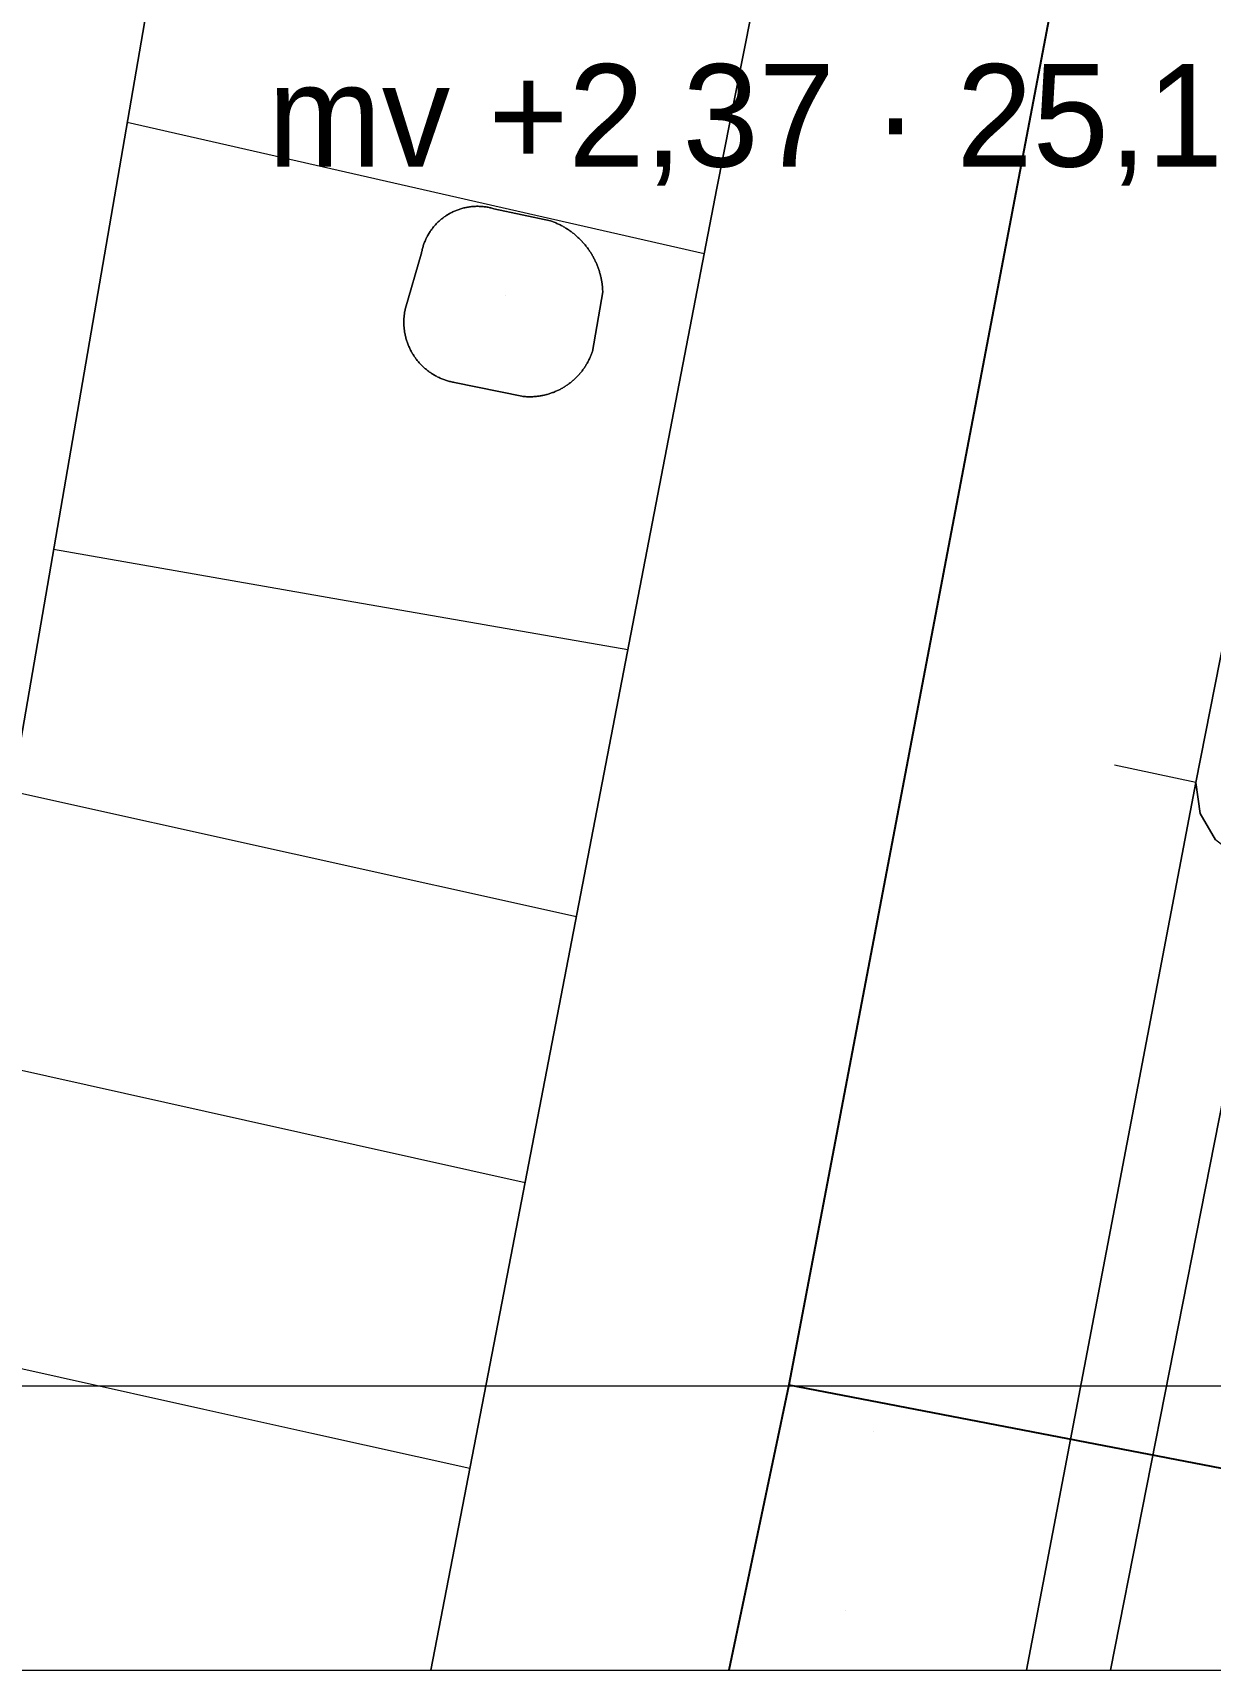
# Model space of a CAD drawing. Header units: metres. Extents: x 0 to 105485, y 0 to 425721.
# Drawn here: x 104683.83 to 104694.18, y 425150 to 425164.39 of the extents above; entities that cross this region are included whole.
import ezdxf
from ezdxf.enums import TextEntityAlignment as Align

# ---------------------------------------------------------------- set-up
doc = ezdxf.new("R2010")
doc.units = ezdxf.units.M
doc.header["$MEASUREMENT"] = 0
for name, color, linetype, lineweight in [('B-XX-GK-KADEMUUR-G', 150, 'Continuous', 18), ('B-XX-GR-BOOM-G', 90, 'Continuous', 13), ('B-XX-IE-MEUBILAIR-G', 7, 'Continuous', 18), ('B-XX-MO-ONDERZOEK_SONDERING-T', 90, 'Continuous', 18), ('B-XX-OG-GRENS-G', 7, 'Continuous', 18), ('B-XX-VH-ONVERHARD_ZAND-G', 210, 'Continuous', 18), ('B-XX-VH-OPENVERHARDING-G', 90, 'Continuous', 18), ('B-XX-VW-MARKERING-G', 7, 'Continuous', 18)]:
    doc.layers.add(name, color=color, linetype=linetype, lineweight=lineweight)
doc.layers.add('GIS-WEGVAKKEN', color=2, linetype='Continuous')

msp = doc.modelspace()

# ---------------------------------------------------------------- linework, layer by layer
at = {"layer": 'B-XX-GK-KADEMUUR-G', "ltscale": 0.5}
msp.add_lwpolyline([(104656.653, 425237.635), (104645.067, 425225.027), (104633.832, 425212.744), (104630.988, 425209.689), (104630, 425208.5948814815), (104630, 425207.8947823307), (104655.534, 425235.724), (104669.156, 425226.719), (104683.563, 425217.04), (104694.868, 425209.36), (104693.117, 425204.476), (104685.019, 425181.946), (104684.636, 425182.153), (104673.2141853874, 425150), (104682.3119472458, 425150), (104686.323, 425173.241), (104687.603, 425180.661), (104686.578, 425181.02), (104695.148, 425204.934), (104695.964, 425207.146), (104696.101, 425207.506), (104697.258, 425210.559), (104683.724, 425219.219), (104669.77, 425228.608)], close=True, dxfattribs=at)
at = {"layer": 'B-XX-GR-BOOM-G', "color": 0, "true_color": 0x604a38}
msp.add_polyline3d([(104687.983, 425162.076, 2.361347632074197), (104687.983, 425162.076, 5.161347632074197)], dxfattribs=at)
at = {"layer": 'B-XX-IE-MEUBILAIR-G', "color": 0, "true_color": 0x604a38}
for points in [[(104691.219, 425152.094, 2.562647890386199), (104691.219, 425152.094, 4.062647890386199)], [(104690.974, 425150.527, 2.570177504431093), (104690.974, 425150.527, 4.070177504431093)]]:
    msp.add_polyline3d(points, dxfattribs=at)
at = {"layer": 'B-XX-OG-GRENS-G'}
msp.add_polyline3d([(104682.5, 425177.5, 1.936619520187378), (104677.5, 425167.5, 2.261439800262451), (104677.5, 425162.5, 0.849334716796875), (104672.5, 425152.5, 2.341000080108643), (104677.5, 425152.5, 2.119077920913696), (104682.5, 425152.5, 2.29336404800415), (104687.5, 425152.5, 2.484968662261963), (104692.5, 425152.5, 2.649059772491455), (104697.5, 425152.5, 2.810608625411987), (104702.5, 425152.5, 2.883797645568848), (104707.5, 425152.5, 2.893266916275024), (104712.5, 425152.5, 3.055022954940796), (104717.5, 425152.5, 3.159191608428955)], dxfattribs=at)
at = {"layer": 'B-XX-VH-ONVERHARD_ZAND-G', "ltscale": 0.5}
msp.add_lwpolyline([(104688.838, 425162.109), (104688.8377028622, 425162.1173088387), (104688.8373044457, 425162.1256134373), (104688.8368048099, 425162.1339125611), (104688.8362040288, 425162.1422049766), (104688.8355021919, 425162.1504894511), (104688.8346994034, 425162.1587647531), (104688.8337957828, 425162.1670296525), (104688.8327914643, 425162.1752829208), (104688.8316865972, 425162.183523331), (104688.8304813458, 425162.1917496584), (104688.8291758891, 425162.1999606799), (104688.8277704214, 425162.2081551752), (104688.8262651514, 425162.2163319261), (104688.8246603029, 425162.2244897171), (104688.8229561146, 425162.2326273356), (104688.8211528397, 425162.2407435719), (104688.8192507462, 425162.2488372196), (104688.817250117, 425162.2569070755), (104688.8151512494, 425162.2649519402), (104688.8129544554, 425162.2729706177), (104688.8106600616, 425162.280961916), (104688.808268409, 425162.2889246474), (104688.8057798531, 425162.296857628), (104688.8031947639, 425162.3047596788), (104688.8005135256, 425162.312629625), (104688.7977365368, 425162.3204662969), (104688.7948642102, 425162.3282685294), (104688.7918969729, 425162.3360351629), (104688.7888352659, 425162.3437650427), (104688.7856795444, 425162.35145702), (104688.7824302774, 425162.3591099512), (104688.7790879479, 425162.3667226989), (104688.7756530528, 425162.3742941312), (104688.7721261027, 425162.3818231229), (104688.7685076218, 425162.3893085546), (104688.764798148, 425162.3967493137), (104688.7609982327, 425162.4041442943), (104688.7571084409, 425162.4114923968), (104688.7531293506, 425162.4187925292), (104688.7490615533, 425162.4260436062), (104688.7449056538, 425162.4332445501), (104688.7406622699, 425162.4403942903), (104688.7363320322, 425162.4474917641), (104688.7319155845, 425162.4545359164), (104688.7274135833, 425162.4615257002), (104688.7228266977, 425162.4684600764), (104688.7181556097, 425162.4753380143), (104688.7134010135, 425162.4821584914), (104688.708563616, 425162.4889204939), (104688.7036441362, 425162.4956230166), (104688.6986433054, 425162.5022650632), (104688.6935618669, 425162.5088456464), (104688.6884005761, 425162.515363788), (104688.6831602002, 425162.521818519), (104688.6778415182, 425162.5282088801), (104688.6724453207, 425162.5345339212), (104688.6669724098, 425162.5407927022), (104688.6614235992, 425162.5469842927), (104688.6557997135, 425162.5531077723), (104688.6501015888, 425162.5591622307), (104688.6443300722, 425162.5651467682), (104688.6384860214, 425162.5710604949), (104688.6325703053, 425162.5769025318), (104688.6265838032, 425162.5826720105), (104688.620527405, 425162.5883680735), (104688.6144020109, 425162.5939898739), (104688.6082085316, 425162.5995365762), (104688.6019478876, 425162.6050073557), (104688.5956210095, 425162.6104013994), (104688.589228838, 425162.6157179053), (104688.582772323, 425162.6209560832), (104688.5762524245, 425162.6261151544), (104688.5696701116, 425162.6311943521), (104688.5630263627, 425162.6361929212), (104688.5563221654, 425162.6411101187), (104688.5495585163, 425162.6459452136), (104688.5427364207, 425162.6506974873), (104688.5358568929, 425162.6553662333), (104688.5289209554, 425162.6599507575), (104688.5219296392, 425162.6644503787), (104688.5148839835, 425162.6688644277), (104688.5077850358, 425162.6731922486), (104688.5006338512, 425162.677433198), (104688.4934314928, 425162.6815866455), (104688.4861790312, 425162.6856519737), (104688.4788775445, 425162.6896285783), (104688.471528118, 425162.693515868), (104688.4641318441, 425162.6973132653), (104688.4566898224, 425162.7010202055), (104688.4492031591, 425162.7046361375), (104688.441672967, 425162.708160524), (104688.4341003656, 425162.711592841), (104688.4264864804, 425162.7149325783), (104688.4188324434, 425162.7181792395), (104688.4111393921, 425162.7213323419), (104688.4034084702, 425162.7243914169), (104688.3956408269, 425162.7273560097), (104688.3878376169, 425162.7302256795), (104688.38, 425162.733), (104688.38, 425162.733), (104687.88, 425162.84), (104687.88, 425162.84), (104687.8717401715, 425162.8424066367), (104687.8634401065, 425162.8446706131), (104687.8551022688, 425162.846791257), (104687.8467291335, 425162.8487679391), (104687.8383231859, 425162.8506000726), (104687.8298869213, 425162.8522871136), (104687.8214228439, 425162.8538285614), (104687.8129334662, 425162.8552239583), (104687.804421308, 425162.8564728903), (104687.7958888962, 425162.8575749865), (104687.7873387634, 425162.8585299198), (104687.7787734478, 425162.8593374067), (104687.7701954917, 425162.8599972077), (104687.7616074414, 425162.8605091267), (104687.7530118464, 425162.8608730119), (104687.7444112579, 425162.8610887552), (104687.735808229, 425162.8611562926), (104687.7272053134, 425162.861075604), (104687.7186050647, 425162.8608467135), (104687.7100100359, 425162.8604696889), (104687.7014227783, 425162.8599446421), (104687.6928458409, 425162.8592717291), (104687.6842817696, 425162.8584511495), (104687.6757331066, 425162.8574831469), (104687.6672023895, 425162.8563680088), (104687.6586921505, 425162.8551060659), (104687.6502049157, 425162.8536976931), (104687.6417432046, 425162.8521433084), (104687.6333095288, 425162.850443373), (104687.6249063918, 425162.8485983917), (104687.6165362879, 425162.8466089122), (104687.6082017018, 425162.8444755249), (104687.5999051074, 425162.842198863), (104687.5916489675, 425162.8397796026), (104687.5834357328, 425162.8372184616), (104687.5752678413, 425162.8345162002), (104687.5671477175, 425162.8316736207), (104687.5590777719, 425162.8286915669), (104687.5510603999, 425162.8255709239), (104687.5430979812, 425162.8223126179), (104687.5351928796, 425162.8189176162), (104687.5273474415, 425162.8153869267), (104687.5195639958, 425162.8117215973), (104687.5118448528, 425162.8079227161), (104687.5041923039, 425162.8039914106), (104687.4966086206, 425162.7999288479), (104687.4890960542, 425162.7957362338), (104687.4816568345, 425162.7914148129), (104687.4742931699, 425162.786965868), (104687.4670072461, 425162.7823907196), (104687.4598012259, 425162.7776907259), (104687.4526772484, 425162.772867282), (104687.4456374281, 425162.7679218196), (104687.4386838548, 425162.7628558068), (104687.4318185925, 425162.7576707473), (104687.4250436792, 425162.7523681803), (104687.4183611258, 425162.7469496798), (104687.411772916, 425162.7414168542), (104687.4052810054, 425162.7357713458), (104687.3988873212, 425162.7300148305), (104687.392593761, 425162.7241490169), (104687.3864021932, 425162.7181756463), (104687.3803144557, 425162.7120964919), (104687.3743323554, 425162.705913358), (104687.3684576682, 425162.6996280802), (104687.3626921377, 425162.6932425242), (104687.3570374756, 425162.6867585853), (104687.3514953602, 425162.6801781883), (104687.3460674367, 425162.6735032865), (104687.3407553163, 425162.6667358612), (104687.3355605758, 425162.6598779213), (104687.3304847573, 425162.6529315026), (104687.3255293674, 425162.6458986668), (104687.3206958771, 425162.6387815017), (104687.3159857211, 425162.6315821199), (104687.3114002976, 425162.6243026585), (104687.3069409678, 425162.6169452782), (104687.3026090553, 425162.609512163), (104687.2984058459, 425162.6020055193), (104687.2943325874, 425162.5944275755), (104687.2903904889, 425162.5867805809), (104687.2865807205, 425162.5790668054), (104687.2829044132, 425162.5712885387), (104687.279362658, 425162.5634480899), (104687.2759565066, 425162.5555477861), (104687.2726869698, 425162.5475899726), (104687.2695550181, 425162.5395770114), (104687.2665615814, 425162.5315112811), (104687.2637075481, 425162.5233951761), (104687.2609937654, 425162.5152311053), (104687.258421039, 425162.5070214923), (104687.2559901324, 425162.4987687739), (104687.2537017672, 425162.4904753999), (104687.2515566228, 425162.482143832), (104687.2495553359, 425162.4737765435), (104687.2476985005, 425162.4653760178), (104687.2459866678, 425162.4569447489), (104687.244420346, 425162.4484852392), (104687.243, 425162.44), (104687.243, 425162.44), (104687.104, 425161.965), (104687.104, 425161.965), (104687.1020574364, 425161.9563933933), (104687.1002566504, 425161.9477560094), (104687.0985981287, 425161.9390901836), (104687.0970823199, 425161.9303982589), (104687.0957096337, 425161.9216825854), (104687.0944804413, 425161.9129455197), (104687.093395075, 425161.9041894239), (104687.0924538284, 425161.8954166658), (104687.0916569558, 425161.886629617), (104687.0910046728, 425161.8778306535), (104687.0904971558, 425161.8690221543), (104687.0901345418, 425161.860206501), (104687.0899169291, 425161.8513860773), (104687.0898443763, 425161.8425632677), (104687.0899169032, 425161.8337404579), (104687.0901344901, 425161.8249200335), (104687.0904970782, 425161.8161043792), (104687.0910045694, 425161.8072958785), (104687.0916568266, 425161.7984969131), (104687.0924536734, 425161.789709862), (104687.0933948944, 425161.7809371011), (104687.0944802349, 425161.7721810022), (104687.0957094017, 425161.7634439328), (104687.0970820624, 425161.7547282553), (104687.0985978457, 425161.7460363262), (104687.100256342, 425161.7373704955), (104687.1020571027, 425161.7287331062), (104687.1039996411, 425161.7201264939), (104687.1060834318, 425161.7115529854), (104687.1083079115, 425161.7030148988), (104687.1106724786, 425161.6945145427), (104687.113176494, 425161.6860542154), (104687.1158192806, 425161.6776362043), (104687.1186001238, 425161.6692627855), (104687.1215182717, 425161.6609362229), (104687.1245729353, 425161.6526587679), (104687.1277632888, 425161.6444326585), (104687.1310884695, 425161.6362601187), (104687.1345475784, 425161.6281433585), (104687.1381396802, 425161.6200845722), (104687.1418638037, 425161.6120859388), (104687.1457189419, 425161.604149621), (104687.1497040526, 425161.5962777645), (104687.1538180583, 425161.5884724978), (104687.1580598466, 425161.5807359311), (104687.1624282706, 425161.5730701563), (104687.1669221492, 425161.565477246), (104687.1715402674, 425161.5579592532), (104687.1762813766, 425161.5505182106), (104687.1811441948, 425161.54315613), (104687.1861274073, 425161.535875002), (104687.1912296667, 425161.5286767952), (104687.1964495934, 425161.5215634558), (104687.2017857762, 425161.5145369073), (104687.2072367723, 425161.5075990494), (104687.2128011078, 425161.5007517578), (104687.2184772782, 425161.4939968839), (104687.224263749, 425161.4873362542), (104687.2301589554, 425161.4807716695), (104687.2361613036, 425161.4743049046), (104687.2422691708, 425161.4679377082), (104687.2484809054, 425161.4616718016), (104687.254794828, 425161.4555088792), (104687.2612092314, 425161.4494506071), (104687.2677223813, 425161.4434986234), (104687.2743325168, 425161.4376545374), (104687.2810378505, 425161.4319199292), (104687.2878365695, 425161.4262963493), (104687.2947268357, 425161.4207853182), (104687.301706786, 425161.4153883259), (104687.3087745331, 425161.4101068317), (104687.3159281663, 425161.4049422635), (104687.3231657512, 425161.3998960177), (104687.330485331, 425161.3949694589), (104687.3378849267, 425161.3901639188), (104687.3453625376, 425161.3854806969), (104687.3529161419, 425161.3809210593), (104687.3605436972, 425161.376486239), (104687.3682431413, 425161.372177435), (104687.3760123924, 425161.3679958123), (104687.38384935, 425161.3639425015), (104687.3917518949, 425161.3600185985), (104687.3997178907, 425161.3562251643), (104687.4077451834, 425161.3525632245), (104687.4158316027, 425161.3490337691), (104687.4239749622, 425161.3456377527), (104687.4321730601, 425161.3423760932), (104687.4404236798, 425161.3392496726), (104687.4487245906, 425161.3362593362), (104687.457073548, 425161.3334058925), (104687.4654682948, 425161.330690113), (104687.4739065612, 425161.3281127321), (104687.4823860656, 425161.3256744465), (104687.4909045154, 425161.3233759156), (104687.4994596074, 425161.3212177607), (104687.5080490285, 425161.3192005655), (104687.5166704564, 425161.3173248752), (104687.5253215599, 425161.3155911972), (104687.534, 425161.314), (104687.534, 425161.314), (104688.128, 425161.192), (104688.128, 425161.192), (104688.1359812018, 425161.191122969), (104688.1439737655, 425161.1903563595), (104688.1519761635, 425161.1897003177), (104688.1599868664, 425161.1891549692), (104688.1680043429, 425161.1887204181), (104688.1760270608, 425161.1883967475), (104688.1840534866, 425161.1881840194), (104688.1920820863, 425161.1880822743), (104688.2001113254, 425161.1880915316), (104688.2081396691, 425161.1882117897), (104688.2161655831, 425161.1884430256), (104688.2241875333, 425161.1887851949), (104688.2322039865, 425161.1892382325), (104688.2402134105, 425161.1898020515), (104688.2482142745, 425161.1904765443), (104688.2562050492, 425161.191261582), (104688.2641842074, 425161.1921570146), (104688.272150224, 425161.1931626708), (104688.2801015765, 425161.1942783585), (104688.288036745, 425161.1955038644), (104688.2959542131, 425161.1968389543), (104688.3038524673, 425161.198283373), (104688.3117299981, 425161.1998368445), (104688.3195852998, 425161.2014990718), (104688.3274168711, 425161.2032697373), (104688.3352232151, 425161.2051485024), (104688.3430028398, 425161.2071350082), (104688.3507542582, 425161.2092288748), (104688.3584759888, 425161.2114297022), (104688.3661665558, 425161.2137370697), (104688.3738244892, 425161.2161505363), (104688.3814483254, 425161.2186696406), (104688.3890366072, 425161.2212939012), (104688.3965878843, 425161.2240228166), (104688.4041007134, 425161.2268558651), (104688.4115736586, 425161.2297925053), (104688.4190052915, 425161.2328321758), (104688.4263941918, 425161.2359742958), (104688.4337389472, 425161.2392182646), (104688.4410381538, 425161.2425634622), (104688.4482904166, 425161.2460092494), (104688.4554943495, 425161.2495549673), (104688.4626485756, 425161.2531999385), (104688.4697517274, 425161.2569434661), (104688.4768024474, 425161.2607848348), (104688.4837993878, 425161.2647233102), (104688.4907412115, 425161.2687581397), (104688.4976265916, 425161.2728885521), (104688.5044542121, 425161.2771137578), (104688.511222768, 425161.2814329494), (104688.5179309657, 425161.2858453012), (104688.5245775229, 425161.2903499701), (104688.5311611694, 425161.294946095), (104688.5376806469, 425161.2996327973), (104688.5441347091, 425161.3044091815), (104688.5505221226, 425161.3092743345), (104688.5568416666, 425161.3142273264), (104688.5630921331, 425161.3192672106), (104688.5692723276, 425161.3243930239), (104688.5753810687, 425161.3296037865), (104688.581417189, 425161.3348985024), (104688.5873795347, 425161.3402761598), (104688.5932669663, 425161.3457357307), (104688.5990783584, 425161.3512761717), (104688.6048126004, 425161.3568964238), (104688.6104685963, 425161.3625954128), (104688.6160452649, 425161.3683720495), (104688.6215415406, 425161.3742252298), (104688.6269563726, 425161.3801538349), (104688.6322887262, 425161.3861567318), (104688.6375375821, 425161.392232773), (104688.6427019371, 425161.3983807973), (104688.6477808041, 425161.4045996295), (104688.6527732125, 425161.4108880811), (104688.6576782079, 425161.4172449502), (104688.662494853, 425161.4236690218), (104688.6672222271, 425161.4301590679), (104688.6718594266, 425161.4367138483), (104688.6764055653, 425161.44333211), (104688.6808597742, 425161.4500125881), (104688.6852212021, 425161.4567540057), (104688.6894890152, 425161.4635550746), (104688.693662398, 425161.4704144944), (104688.6977405526, 425161.4773309545), (104688.7017226998, 425161.4843031327), (104688.7056080783, 425161.4913296965), (104688.7093959455, 425161.4984093029), (104688.7130855775, 425161.5055405988), (104688.7166762691, 425161.5127222211), (104688.7201673339, 425161.5199527972), (104688.7235581048, 425161.5272309452), (104688.7268479336, 425161.5345552739), (104688.7300361916, 425161.5419243835), (104688.7331222693, 425161.5493368655), (104688.736105577, 425161.5567913031), (104688.7389855444, 425161.5642862716), (104688.7417616212, 425161.5718203384), (104688.7444332765, 425161.5793920637), (104688.747, 425161.587), (104688.747, 425161.587)], close=True, dxfattribs=at)
at = {"layer": 'B-XX-VH-OPENVERHARDING-G', "ltscale": 0.5}
for points in [[(104692.616, 425176.647), (104692.147, 425174.361), (104691.996, 425173.627), (104691.633, 425171.906), (104691.095, 425169.353), (104689.842, 425163.021), (104687.951, 425153.224), (104687.3281652331, 425150), (104692.5636023196, 425150), (104694.051, 425157.798), (104695.02, 425162.714), (104696.323, 425169.65), (104696.66, 425171.177), (104697.718, 425175.654), (104698.905, 425180.259)], [(104695.02, 425162.714), (104694.051, 425157.798), (104694.09, 425157.527), (104694.224, 425157.296)], [(104694.692, 425157.057), (104693.3019029859, 425150), (104694.4575018523, 425150)]]:
    msp.add_lwpolyline(points, dxfattribs=at)
for points in [[(104687.3281652331, 425150), (104687.951, 425153.224), (104689.842, 425163.021), (104691.095, 425169.353), (104691.633, 425171.906), (104686.323, 425173.241), (104682.3119472458, 425150)], [(104688.38, 425162.733), (104688.3878376169, 425162.7302256795), (104688.3956408269, 425162.7273560097), (104688.4034084702, 425162.7243914169), (104688.4111393921, 425162.7213323419), (104688.4188324434, 425162.7181792395), (104688.4264864804, 425162.7149325783), (104688.4341003656, 425162.711592841), (104688.441672967, 425162.708160524), (104688.4492031591, 425162.7046361375), (104688.4566898224, 425162.7010202055), (104688.4641318441, 425162.6973132653), (104688.471528118, 425162.693515868), (104688.4788775445, 425162.6896285783), (104688.4861790312, 425162.6856519737), (104688.4934314928, 425162.6815866455), (104688.5006338512, 425162.677433198), (104688.5077850358, 425162.6731922486), (104688.5148839835, 425162.6688644277), (104688.5219296392, 425162.6644503787), (104688.5289209554, 425162.6599507575), (104688.5358568929, 425162.6553662333), (104688.5427364207, 425162.6506974873), (104688.5495585163, 425162.6459452136), (104688.5563221654, 425162.6411101187), (104688.5630263627, 425162.6361929212), (104688.5696701116, 425162.6311943521), (104688.5762524245, 425162.6261151544), (104688.582772323, 425162.6209560832), (104688.589228838, 425162.6157179053), (104688.5956210095, 425162.6104013994), (104688.6019478876, 425162.6050073557), (104688.6082085316, 425162.5995365762), (104688.6144020109, 425162.5939898739), (104688.620527405, 425162.5883680735), (104688.6265838032, 425162.5826720105), (104688.6325703053, 425162.5769025318), (104688.6384860214, 425162.5710604949), (104688.6443300722, 425162.5651467682), (104688.6501015888, 425162.5591622307), (104688.6557997135, 425162.5531077723), (104688.6614235992, 425162.5469842927), (104688.6669724098, 425162.5407927022), (104688.6724453207, 425162.5345339212), (104688.6778415182, 425162.5282088801), (104688.6831602002, 425162.521818519), (104688.6884005761, 425162.515363788), (104688.6935618669, 425162.5088456464), (104688.6986433054, 425162.5022650632), (104688.7036441362, 425162.4956230166), (104688.708563616, 425162.4889204939), (104688.7134010135, 425162.4821584914), (104688.7181556097, 425162.4753380143), (104688.7228266977, 425162.4684600764), (104688.7274135833, 425162.4615257002), (104688.7319155845, 425162.4545359164), (104688.7363320322, 425162.4474917641), (104688.7406622699, 425162.4403942903), (104688.7449056538, 425162.4332445501), (104688.7490615533, 425162.4260436062), (104688.7531293506, 425162.4187925292), (104688.7571084409, 425162.4114923968), (104688.7609982327, 425162.4041442943), (104688.764798148, 425162.3967493137), (104688.7685076218, 425162.3893085546), (104688.7721261027, 425162.3818231229), (104688.7756530528, 425162.3742941312), (104688.7790879479, 425162.3667226989), (104688.7824302774, 425162.3591099512), (104688.7856795444, 425162.35145702), (104688.7888352659, 425162.3437650427), (104688.7918969729, 425162.3360351629), (104688.7948642102, 425162.3282685294), (104688.7977365368, 425162.3204662969), (104688.8005135256, 425162.312629625), (104688.8031947639, 425162.3047596788), (104688.8057798531, 425162.296857628), (104688.808268409, 425162.2889246474), (104688.8106600616, 425162.280961916), (104688.8129544554, 425162.2729706177), (104688.8151512494, 425162.2649519402), (104688.817250117, 425162.2569070755), (104688.8192507462, 425162.2488372196), (104688.8211528397, 425162.2407435719), (104688.8229561146, 425162.2326273356), (104688.8246603029, 425162.2244897171), (104688.8262651514, 425162.2163319261), (104688.8277704214, 425162.2081551752), (104688.8291758891, 425162.1999606799), (104688.8304813458, 425162.1917496584), (104688.8316865972, 425162.183523331), (104688.8327914643, 425162.1752829208), (104688.8337957828, 425162.1670296525), (104688.8346994034, 425162.1587647531), (104688.8355021919, 425162.1504894511), (104688.8362040288, 425162.1422049766), (104688.8368048099, 425162.1339125611), (104688.8373044457, 425162.1256134373), (104688.8377028622, 425162.1173088387), (104688.838, 425162.109), (104688.838, 425162.109), (104688.747, 425161.587), (104688.747, 425161.587), (104688.7444332765, 425161.5793920637), (104688.7417616212, 425161.5718203384), (104688.7389855444, 425161.5642862716), (104688.736105577, 425161.5567913031), (104688.7331222693, 425161.5493368655), (104688.7300361916, 425161.5419243835), (104688.7268479336, 425161.5345552739), (104688.7235581048, 425161.5272309452), (104688.7201673339, 425161.5199527972), (104688.7166762691, 425161.5127222211), (104688.7130855775, 425161.5055405988), (104688.7093959455, 425161.4984093029), (104688.7056080783, 425161.4913296965), (104688.7017226998, 425161.4843031327), (104688.6977405526, 425161.4773309545), (104688.693662398, 425161.4704144944), (104688.6894890152, 425161.4635550746), (104688.6852212021, 425161.4567540057), (104688.6808597742, 425161.4500125881), (104688.6764055653, 425161.44333211), (104688.6718594266, 425161.4367138483), (104688.6672222271, 425161.4301590679), (104688.662494853, 425161.4236690218), (104688.6576782079, 425161.4172449502), (104688.6527732125, 425161.4108880811), (104688.6477808041, 425161.4045996295), (104688.6427019371, 425161.3983807973), (104688.6375375821, 425161.392232773), (104688.6322887262, 425161.3861567318), (104688.6269563726, 425161.3801538349), (104688.6215415406, 425161.3742252298), (104688.6160452649, 425161.3683720495), (104688.6104685963, 425161.3625954128), (104688.6048126004, 425161.3568964238), (104688.5990783584, 425161.3512761717), (104688.5932669663, 425161.3457357307), (104688.5873795347, 425161.3402761598), (104688.581417189, 425161.3348985024), (104688.5753810687, 425161.3296037865), (104688.5692723276, 425161.3243930239), (104688.5630921331, 425161.3192672106), (104688.5568416666, 425161.3142273264), (104688.5505221226, 425161.3092743345), (104688.5441347091, 425161.3044091815), (104688.5376806469, 425161.2996327973), (104688.5311611694, 425161.294946095), (104688.5245775229, 425161.2903499701), (104688.5179309657, 425161.2858453012), (104688.511222768, 425161.2814329494), (104688.5044542121, 425161.2771137578), (104688.4976265916, 425161.2728885521), (104688.4907412115, 425161.2687581397), (104688.4837993878, 425161.2647233102), (104688.4768024474, 425161.2607848348), (104688.4697517274, 425161.2569434661), (104688.4626485756, 425161.2531999385), (104688.4554943495, 425161.2495549673), (104688.4482904166, 425161.2460092494), (104688.4410381538, 425161.2425634622), (104688.4337389472, 425161.2392182646), (104688.4263941918, 425161.2359742958), (104688.4190052915, 425161.2328321758), (104688.4115736586, 425161.2297925053), (104688.4041007134, 425161.2268558651), (104688.3965878843, 425161.2240228166), (104688.3890366072, 425161.2212939012), (104688.3814483254, 425161.2186696406), (104688.3738244892, 425161.2161505363), (104688.3661665558, 425161.2137370697), (104688.3584759888, 425161.2114297022), (104688.3507542582, 425161.2092288748), (104688.3430028398, 425161.2071350082), (104688.3352232151, 425161.2051485024), (104688.3274168711, 425161.2032697373), (104688.3195852998, 425161.2014990718), (104688.3117299981, 425161.1998368445), (104688.3038524673, 425161.198283373), (104688.2959542131, 425161.1968389543), (104688.288036745, 425161.1955038644), (104688.2801015765, 425161.1942783585), (104688.272150224, 425161.1931626708), (104688.2641842074, 425161.1921570146), (104688.2562050492, 425161.191261582), (104688.2482142745, 425161.1904765443), (104688.2402134105, 425161.1898020515), (104688.2322039865, 425161.1892382325), (104688.2241875333, 425161.1887851949), (104688.2161655831, 425161.1884430256), (104688.2081396691, 425161.1882117897), (104688.2001113254, 425161.1880915316), (104688.1920820863, 425161.1880822743), (104688.1840534866, 425161.1881840194), (104688.1760270608, 425161.1883967475), (104688.1680043429, 425161.1887204181), (104688.1599868664, 425161.1891549692), (104688.1519761635, 425161.1897003177), (104688.1439737655, 425161.1903563595), (104688.1359812018, 425161.191122969), (104688.128, 425161.192), (104688.128, 425161.192), (104687.534, 425161.314), (104687.534, 425161.314), (104687.5253215599, 425161.3155911972), (104687.5166704564, 425161.3173248752), (104687.5080490285, 425161.3192005655), (104687.4994596074, 425161.3212177607), (104687.4909045154, 425161.3233759156), (104687.4823860656, 425161.3256744465), (104687.4739065612, 425161.3281127321), (104687.4654682948, 425161.330690113), (104687.457073548, 425161.3334058925), (104687.4487245906, 425161.3362593362), (104687.4404236798, 425161.3392496726), (104687.4321730601, 425161.3423760932), (104687.4239749622, 425161.3456377527), (104687.4158316027, 425161.3490337691), (104687.4077451834, 425161.3525632245), (104687.3997178907, 425161.3562251643), (104687.3917518949, 425161.3600185985), (104687.38384935, 425161.3639425015), (104687.3760123924, 425161.3679958123), (104687.3682431413, 425161.372177435), (104687.3605436972, 425161.376486239), (104687.3529161419, 425161.3809210593), (104687.3453625376, 425161.3854806969), (104687.3378849267, 425161.3901639188), (104687.330485331, 425161.3949694589), (104687.3231657512, 425161.3998960177), (104687.3159281663, 425161.4049422635), (104687.3087745331, 425161.4101068317), (104687.301706786, 425161.4153883259), (104687.2947268357, 425161.4207853182), (104687.2878365695, 425161.4262963493), (104687.2810378505, 425161.4319199292), (104687.2743325168, 425161.4376545374), (104687.2677223813, 425161.4434986234), (104687.2612092314, 425161.4494506071), (104687.254794828, 425161.4555088792), (104687.2484809054, 425161.4616718016), (104687.2422691708, 425161.4679377082), (104687.2361613036, 425161.4743049046), (104687.2301589554, 425161.4807716695), (104687.224263749, 425161.4873362542), (104687.2184772782, 425161.4939968839), (104687.2128011078, 425161.5007517578), (104687.2072367723, 425161.5075990494), (104687.2017857762, 425161.5145369073), (104687.1964495934, 425161.5215634558), (104687.1912296667, 425161.5286767952), (104687.1861274073, 425161.535875002), (104687.1811441948, 425161.54315613), (104687.1762813766, 425161.5505182106), (104687.1715402674, 425161.5579592532), (104687.1669221492, 425161.565477246), (104687.1624282706, 425161.5730701563), (104687.1580598466, 425161.5807359311), (104687.1538180583, 425161.5884724978), (104687.1497040526, 425161.5962777645), (104687.1457189419, 425161.604149621), (104687.1418638037, 425161.6120859388), (104687.1381396802, 425161.6200845722), (104687.1345475784, 425161.6281433585), (104687.1310884695, 425161.6362601187), (104687.1277632888, 425161.6444326585), (104687.1245729353, 425161.6526587679), (104687.1215182717, 425161.6609362229), (104687.1186001238, 425161.6692627855), (104687.1158192806, 425161.6776362043), (104687.113176494, 425161.6860542154), (104687.1106724786, 425161.6945145427), (104687.1083079115, 425161.7030148988), (104687.1060834318, 425161.7115529854), (104687.1039996411, 425161.7201264939), (104687.1020571027, 425161.7287331062), (104687.100256342, 425161.7373704955), (104687.0985978457, 425161.7460363262), (104687.0970820624, 425161.7547282553), (104687.0957094017, 425161.7634439328), (104687.0944802349, 425161.7721810022), (104687.0933948944, 425161.7809371011), (104687.0924536734, 425161.789709862), (104687.0916568266, 425161.7984969131), (104687.0910045694, 425161.8072958785), (104687.0904970782, 425161.8161043792), (104687.0901344901, 425161.8249200335), (104687.0899169032, 425161.8337404579), (104687.0898443763, 425161.8425632677), (104687.0899169291, 425161.8513860773), (104687.0901345418, 425161.860206501), (104687.0904971558, 425161.8690221543), (104687.0910046728, 425161.8778306535), (104687.0916569558, 425161.886629617), (104687.0924538284, 425161.8954166658), (104687.093395075, 425161.9041894239), (104687.0944804413, 425161.9129455197), (104687.0957096337, 425161.9216825854), (104687.0970823199, 425161.9303982589), (104687.0985981287, 425161.9390901836), (104687.1002566504, 425161.9477560094), (104687.1020574364, 425161.9563933933), (104687.104, 425161.965), (104687.104, 425161.965), (104687.243, 425162.44), (104687.243, 425162.44), (104687.244420346, 425162.4484852392), (104687.2459866678, 425162.4569447489), (104687.2476985005, 425162.4653760178), (104687.2495553359, 425162.4737765435), (104687.2515566228, 425162.482143832), (104687.2537017672, 425162.4904753999), (104687.2559901324, 425162.4987687739), (104687.258421039, 425162.5070214923), (104687.2609937654, 425162.5152311053), (104687.2637075481, 425162.5233951761), (104687.2665615814, 425162.5315112811), (104687.2695550181, 425162.5395770114), (104687.2726869698, 425162.5475899726), (104687.2759565066, 425162.5555477861), (104687.279362658, 425162.5634480899), (104687.2829044132, 425162.5712885387), (104687.2865807205, 425162.5790668054), (104687.2903904889, 425162.5867805809), (104687.2943325874, 425162.5944275755), (104687.2984058459, 425162.6020055193), (104687.3026090553, 425162.609512163), (104687.3069409678, 425162.6169452782), (104687.3114002976, 425162.6243026585), (104687.3159857211, 425162.6315821199), (104687.3206958771, 425162.6387815017), (104687.3255293674, 425162.6458986668), (104687.3304847573, 425162.6529315026), (104687.3355605758, 425162.6598779213), (104687.3407553163, 425162.6667358612), (104687.3460674367, 425162.6735032865), (104687.3514953602, 425162.6801781883), (104687.3570374756, 425162.6867585853), (104687.3626921377, 425162.6932425242), (104687.3684576682, 425162.6996280802), (104687.3743323554, 425162.705913358), (104687.3803144557, 425162.7120964919), (104687.3864021932, 425162.7181756463), (104687.392593761, 425162.7241490169), (104687.3988873212, 425162.7300148305), (104687.4052810054, 425162.7357713458), (104687.411772916, 425162.7414168542), (104687.4183611258, 425162.7469496798), (104687.4250436792, 425162.7523681803), (104687.4318185925, 425162.7576707473), (104687.4386838548, 425162.7628558068), (104687.4456374281, 425162.7679218196), (104687.4526772484, 425162.772867282), (104687.4598012259, 425162.7776907259), (104687.4670072461, 425162.7823907196), (104687.4742931699, 425162.786965868), (104687.4816568345, 425162.7914148129), (104687.4890960542, 425162.7957362338), (104687.4966086206, 425162.7999288479), (104687.5041923039, 425162.8039914106), (104687.5118448528, 425162.8079227161), (104687.5195639958, 425162.8117215973), (104687.5273474415, 425162.8153869267), (104687.5351928796, 425162.8189176162), (104687.5430979812, 425162.8223126179), (104687.5510603999, 425162.8255709239), (104687.5590777719, 425162.8286915669), (104687.5671477175, 425162.8316736207), (104687.5752678413, 425162.8345162002), (104687.5834357328, 425162.8372184616), (104687.5916489675, 425162.8397796026), (104687.5999051074, 425162.842198863), (104687.6082017018, 425162.8444755249), (104687.6165362879, 425162.8466089122), (104687.6249063918, 425162.8485983917), (104687.6333095288, 425162.850443373), (104687.6417432046, 425162.8521433084), (104687.6502049157, 425162.8536976931), (104687.6586921505, 425162.8551060659), (104687.6672023895, 425162.8563680088), (104687.6757331066, 425162.8574831469), (104687.6842817696, 425162.8584511495), (104687.6928458409, 425162.8592717291), (104687.7014227783, 425162.8599446421), (104687.7100100359, 425162.8604696889), (104687.7186050647, 425162.8608467135), (104687.7272053134, 425162.861075604), (104687.735808229, 425162.8611562926), (104687.7444112579, 425162.8610887552), (104687.7530118464, 425162.8608730119), (104687.7616074414, 425162.8605091267), (104687.7701954917, 425162.8599972077), (104687.7787734478, 425162.8593374067), (104687.7873387634, 425162.8585299198), (104687.7958888962, 425162.8575749865), (104687.804421308, 425162.8564728903), (104687.8129334662, 425162.8552239583), (104687.8214228439, 425162.8538285614), (104687.8298869213, 425162.8522871136), (104687.8383231859, 425162.8506000726), (104687.8467291335, 425162.8487679391), (104687.8551022688, 425162.846791257), (104687.8634401065, 425162.8446706131), (104687.8717401715, 425162.8424066367), (104687.88, 425162.84), (104687.88, 425162.84)], [(104693.3019029859, 425150), (104694.692, 425157.057), (104694.435, 425157.131), (104694.224, 425157.296), (104694.09, 425157.527), (104694.051, 425157.798), (104692.5636023196, 425150)]]:
    msp.add_lwpolyline(points, close=True, dxfattribs=at)
at = {"layer": 'B-XX-VW-MARKERING-G', "color": 0, "ltscale": 0.5, "true_color": 0x808080}
for points in [[(104689.73, 425162.443, 2.408802882604119), (104687.194, 425163.02, 2.351986847266117), (104684.658, 425163.597, 2.199711212569704)], [(104689.058, 425158.964, 2.434842697386334), (104686.5345, 425159.405, 2.332926547382453), (104684.011, 425159.846, 2.19066887275579)], [(104694.051, 425157.798, 2.659508040670984), (104693.335, 425157.951, 2.59065621660005)], [(104683.645, 425157.724, 2.269883339217469), (104686.126, 425157.1725, 2.393985164324969), (104688.607, 425156.621, 2.448879511497875)], [(104683.24, 425155.379, 2.27386078059702), (104685.698, 425154.8325, 2.369774066312711), (104688.156, 425154.286, 2.454943630119383)], [(104685.332, 425152.291, 2.369276211100587), (104682.804, 425152.853, 2.267436894158502)], [(104686.281, 425152.079, 2.400580789393233), (104685.332, 425152.291, 2.369276211100587)], [(104687.67, 425151.771, 2.448656494635584), (104686.281, 425152.079, 2.400580789393233)]]:
    msp.add_polyline3d(points, dxfattribs=at)
at = {"layer": 'GIS-WEGVAKKEN'}
for points in [[(104706.3176999986, 425219.066300001), (104704.65, 425206.8), (104697.82, 425195.73), (104694.67, 425186.49), (104693.11, 425181.66), (104692.44, 425176.9), (104693.19, 425166.77), (104690.4723000005, 425152.5066)], [(104690.4723000005, 425152.5066), (104689.9450159334, 425150)], [(104690.4723000005, 425152.5066), (104696.33, 425151.38), (104705.3730588235, 425150)]]:
    msp.add_lwpolyline(points, dxfattribs=at)

# ---------------------------------------------------------------- texts
at = {"layer": 'B-XX-MO-ONDERZOEK_SONDERING-T', "color": 10, "lineweight": 18}
msp.add_text('mv +2,37 · 25,1 m', height=0.9, dxfattribs=at).set_placement((104690.76, 425163.66), align=Align.MIDDLE_CENTER)

doc.saveas('drawing.dxf')
